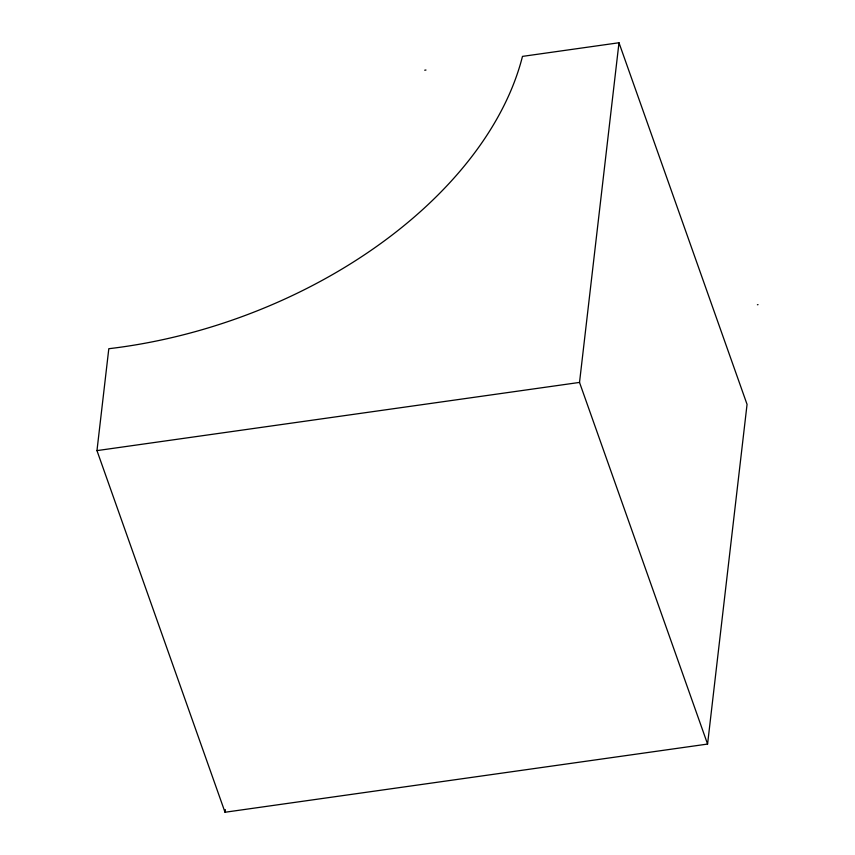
<?xml version="1.0" encoding="UTF-8"?>
<svg xmlns="http://www.w3.org/2000/svg" width="855" height="855" viewBox="0 0 855 855"><rect width="100%" height="100%" fill="white"/><g stroke="black" fill="none" stroke-linecap="round" stroke-linejoin="round"><path stroke-width="1.28" d="M96.968 450.617L108.809 348.712A389.442 250.323 -19.5 0 0 522.48 56.387L618.988 42.75L747.056 404.383L707.577 744.064L225.025 812.25L96.968 450.617L579.519 382.42L618.988 42.75M225.025 812.25L225.335 809.6M424.721 70.196L425.972 70.025M757.402 304.743L758.032 304.658M579.519 382.42L707.577 744.064"/></g></svg>
